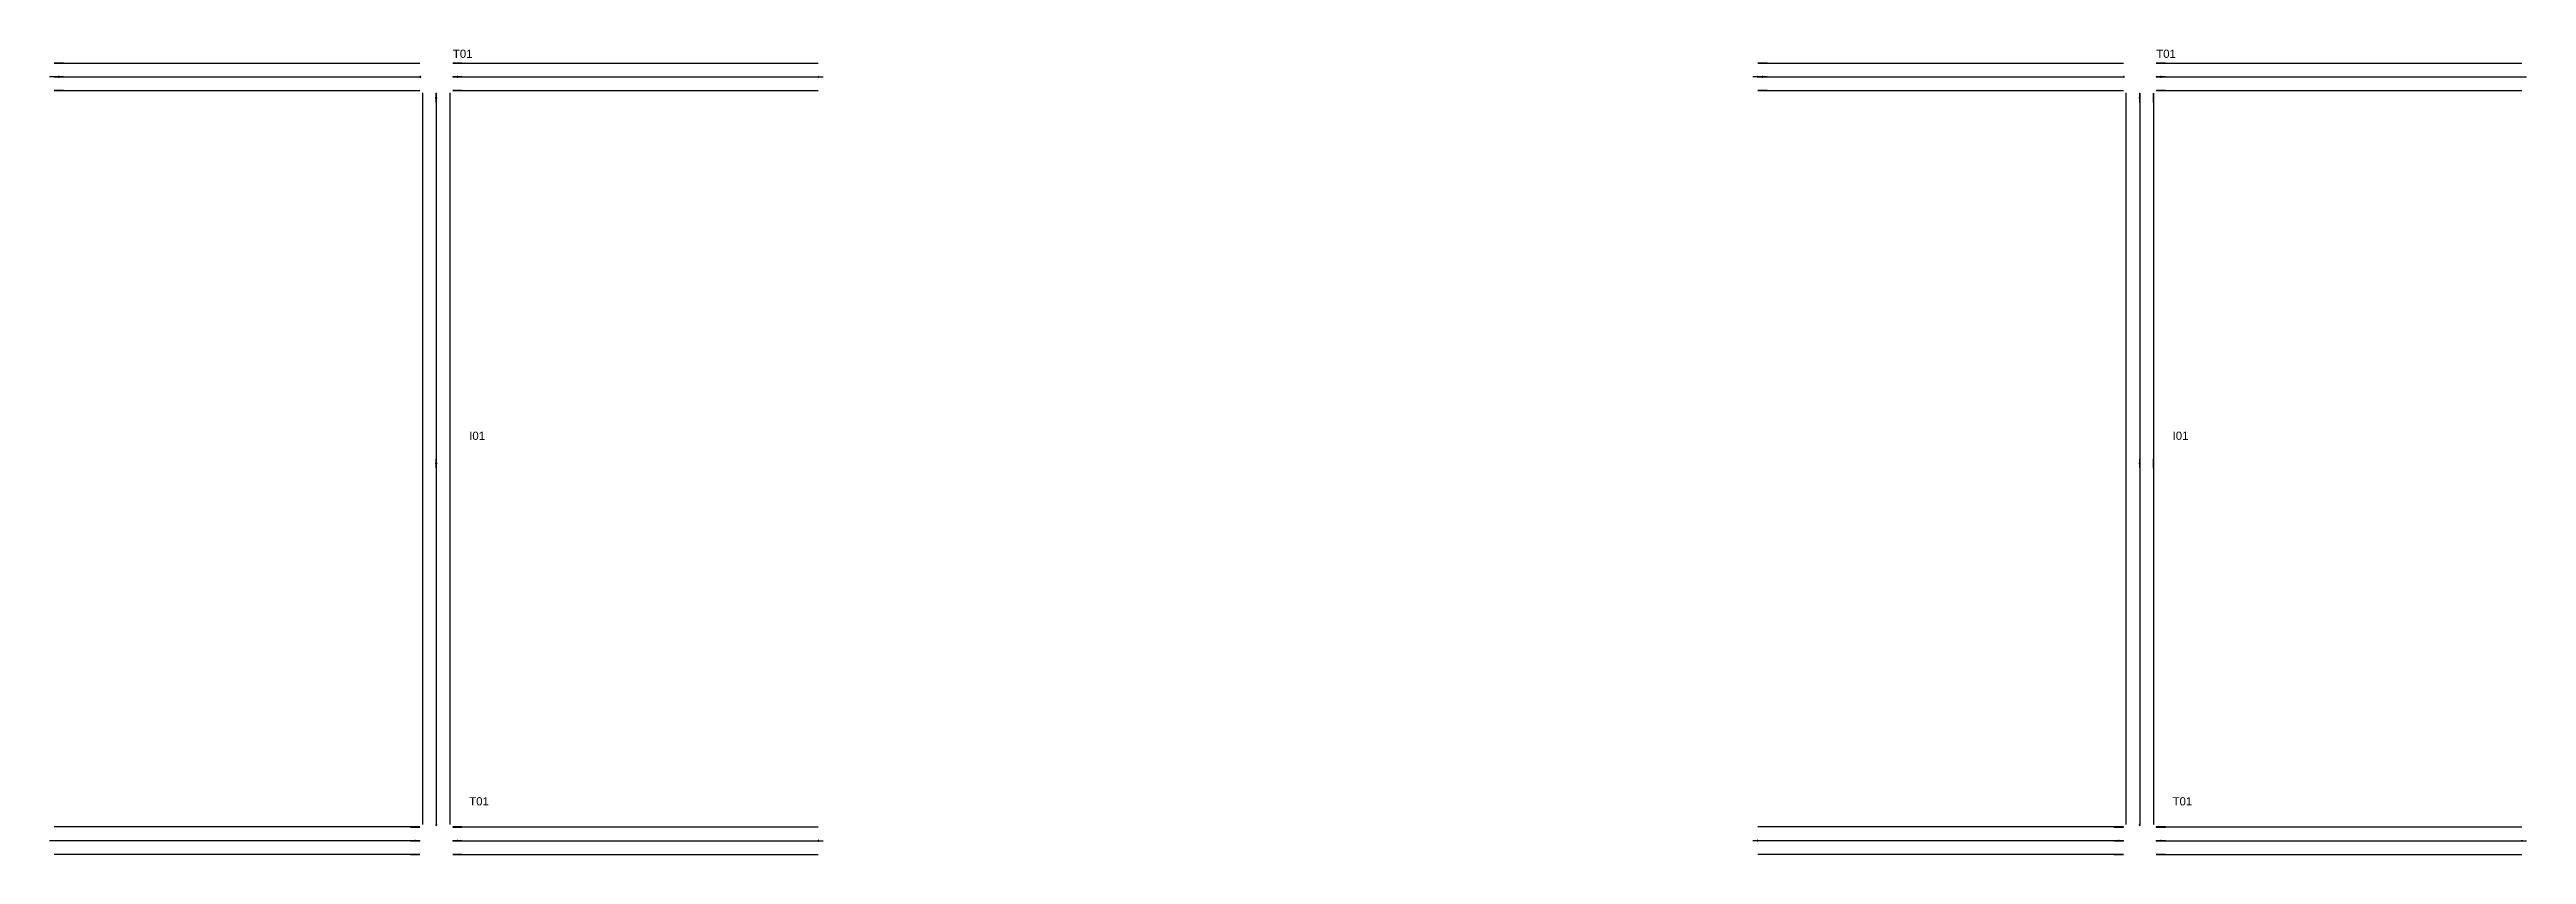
# Model space of a CAD drawing. Header units: millimetres. Extents: x 2218 to 2462, y 1926 to 2006.
import ezdxf

# ---------------------------------------------------------------- set-up
doc = ezdxf.new("R2010")
doc.units = ezdxf.units.MM
for name, color, linetype in [('DD2D', 7, 'Continuous'), ('DD2D_Geometry', 7, 'Continuous'), ('Id Unión', 7, 'Continuous')]:
    doc.layers.add(name, color=color, linetype=linetype)
doc.styles.get("Standard").update_dxf_attribs({"font": 'arial.ttf'})

# ---------------------------------------------------------------- blocks, each defined once
blk = doc.blocks.new('DD101036422D')
at = {"color": 1, "linetype": 'Continuous', "lineweight": 0}
for p, q in [((0, -0.03), (0, 0.03)), ((0, 0.03), (0.02, 0.03)), ((0, 0.03), (0.02, 0.03)), ((0.07, 0.03), (0.02, 0.03)), ((0.07, 0.03), (0.07, 0.03)), ((0.08, 0.03), (0.08, 0.03)), ((0.84, 0.03), (0.08, 0.03)), ((0.84, 0.03), (0.84, 0.03)), ((0.84, 0.03), (0.89, 0.03)), ((0.84, 0.03), (0.84, 0.03)), ((0.91, 0.03), (0.89, 0.03)), ((0.91, 0.03), (0.89, 0.03)), ((0.92, -0.03), (0.92, 0.03)), ((0.03, -0.03), (0, -0.03)), ((0.03, -0.03), (0.07, -0.03)), ((0.07, -0.03), (0.07, -0.03)), ((0.84, -0.03), (0.08, -0.03)), ((0.08, -0.03), (0.08, -0.03)), ((0.84, -0.03), (0.84, -0.03)), ((0.89, -0.03), (0.84, -0.03)), ((0.84, -0.03), (0.84, -0.03)), ((0.89, -0.03), (0.91, -0.03))]:
    blk.add_line(p, q, dxfattribs=at)
at = {"color": 1}
for p, q in [((0.45, 0.04), (0.46, 0.03)), ((0.45, 0.03), (0.46, 0.04)), ((0.45, -0.04), (0.46, -0.03)), ((0.45, -0.03), (0.46, -0.04))]:
    blk.add_line(p, q, dxfattribs=at)
for centre in [(0.41, -0.03), (0.51, -0.03)]:
    blk.add_circle(centre, 0.005, dxfattribs=at)
at = {"color": 1, "linetype": 'Continuous', "lineweight": 0}
for centre, radius, start, end in [((0, 0.03), 0.00203, 90, 180), ((0.07, 0.03), 0.00151, 10.021, 90), ((0.07, 0.03), 0.00151, 0, 10.021), ((0.84, 0.03), 0.00151, 169.979, 180), ((0.84, 0.03), 0.00151, 90, 169.979), ((0.84, 0.03), 0.00151, 169.979, 180), ((0.91, 0.03), 0.00203, 0, 90), ((0, -0.03), 0.00203, 180, 270), ((0.07, -0.03), 0.00151, 270, 349.979), ((0.07, -0.03), 0.00151, 349.979, 0), ((0.84, -0.03), 0.00151, 180, 190.021), ((0.84, -0.03), 0.00151, 190.021, 270), ((0.84, -0.03), 0.00151, 180, 190.021), ((0.91, -0.03), 0.00203, 270, 0)]:
    blk.add_arc(centre, radius, start, end, dxfattribs=at)
at = {"color": 1}
for p in [(0.46, 0.03), (0.46, -0.03)]:
    blk.add_point(p, dxfattribs=at)
at = {"insert": (0.02, 0.02), "char_height": 0.03, "attachment_point": 1}
blk.add_mtext_dynamic_manual_height_columns('36"X42"', width=75.494, gutter_width=12.5, heights=[0], dxfattribs=at)
blk = doc.blocks.new('SPACE_DD10103642')
blk.add_blockref('DD101036422D', (0, 0))
blk = doc.blocks.new('DD3021422D')
for p, q in [((0, 0.041), (0, -0.041)), ((0.012, 0.041), (0, 0.041)), ((0.012, -0.041), (0.012, 0.041)), ((0, -0.041), (0.012, -0.041))]:
    blk.add_line(p, q)
blk = doc.blocks.new('SPACE_DD302142')
blk.add_blockref('DD3021422D', (0, 0))

msp = doc.modelspace()

# ---------------------------------------------------------------- linework, layer by layer
at = {"layer": 'DD2D'}
for p, q in [((2218.13, 2004.26), (2254.16, 2004.26)), ((2257.39, 2004.26), (2293.41, 2004.26)), ((2385.97, 2004.26), (2422, 2004.26)), ((2425.23, 2004.26), (2461.25, 2004.26)), ((2218.13, 2002.91), (2217.66, 2002.91)), ((2218.13, 2002.91), (2254.16, 2002.91)), ((2218.13, 2002.91), (2254.16, 2002.91)), ((2218.13, 2001.56), (2254.16, 2001.56)), ((2254.16, 2002.91), (2254.16, 2002.91)), ((2254.42, 2001.3), (2254.42, 1965.28)), ((2255.77, 2001.3), (2255.77, 1965.28)), ((2257.12, 2001.3), (2257.12, 1965.28)), ((2257.39, 2002.91), (2293.41, 2002.91)), ((2257.39, 2002.91), (2293.41, 2002.91)), ((2257.39, 2001.56), (2293.41, 2001.56)), ((2293.41, 2002.91), (2293.88, 2002.91)), ((2385.97, 2002.91), (2385.5, 2002.91)), ((2385.97, 2002.91), (2422, 2002.91)), ((2385.97, 2002.91), (2422, 2002.91)), ((2385.97, 2001.56), (2422, 2001.56)), ((2422, 2002.91), (2422, 2002.91)), ((2422.26, 2001.3), (2422.26, 1965.28)), ((2423.61, 2001.3), (2423.61, 1965.28)), ((2424.96, 2001.3), (2424.96, 1965.28)), ((2425.23, 2002.91), (2461.25, 2002.91)), ((2425.23, 2002.91), (2461.25, 2002.91)), ((2425.23, 2001.56), (2461.25, 2001.56)), ((2461.25, 2002.91), (2461.72, 2002.91)), ((2254.42, 1965.28), (2254.42, 1929.25)), ((2255.77, 1965.28), (2255.77, 1965.27)), ((2255.77, 1965.28), (2255.77, 1929.25)), ((2257.12, 1965.28), (2257.12, 1929.25)), ((2422.26, 1965.28), (2422.26, 1929.25)), ((2423.61, 1965.28), (2423.61, 1965.27)), ((2423.61, 1965.28), (2423.61, 1929.25)), ((2424.96, 1965.28), (2424.96, 1929.25)), ((2254.16, 1928.99), (2218.13, 1928.99)), ((2255.77, 1929.25), (2255.77, 1929.25)), ((2257.39, 1928.99), (2293.41, 1928.99)), ((2422, 1928.99), (2385.97, 1928.99)), ((2423.61, 1929.25), (2423.61, 1929.25)), ((2425.23, 1928.99), (2461.25, 1928.99)), ((2218.13, 1927.64), (2217.66, 1927.64)), ((2254.16, 1927.64), (2218.13, 1927.64)), ((2254.16, 1927.64), (2218.13, 1927.64)), ((2254.16, 1926.29), (2218.13, 1926.29)), ((2257.39, 1927.64), (2293.41, 1927.64)), ((2257.39, 1927.64), (2293.41, 1927.64)), ((2257.39, 1926.29), (2293.41, 1926.29)), ((2293.41, 1927.64), (2293.88, 1927.64)), ((2385.97, 1927.64), (2385.5, 1927.64)), ((2422, 1927.64), (2385.97, 1927.64)), ((2422, 1927.64), (2385.97, 1927.64)), ((2422, 1926.29), (2385.97, 1926.29)), ((2425.23, 1927.64), (2461.25, 1927.64)), ((2425.23, 1927.64), (2461.25, 1927.64)), ((2425.23, 1926.29), (2461.25, 1926.29)), ((2461.25, 1927.64), (2461.72, 1927.64))]:
    msp.add_line(p, q, dxfattribs=at)
at = {"layer": 'DD2D_Geometry'}
for points in [[(2218.13, 2004.26), (2219.05, 2004.26), (2219.05, 2004.27), (2218.13, 2004.27)], [(2257.39, 2004.26), (2258.3, 2004.26), (2258.3, 2004.27), (2257.39, 2004.27)], [(2385.97, 2004.26), (2386.89, 2004.26), (2386.89, 2004.27), (2385.97, 2004.27)], [(2425.23, 2004.26), (2426.14, 2004.26), (2426.14, 2004.27), (2425.23, 2004.27)], [(2218.13, 2002.91), (2219.05, 2002.91), (2219.05, 2002.92), (2218.13, 2002.92)], [(2218.13, 2001.56), (2219.05, 2001.56), (2219.05, 2001.57), (2218.13, 2001.57)], [(2254.16, 2002.87), (2254.24, 2002.87), (2254.24, 2002.95), (2254.16, 2002.95)], [(2254.42, 2001.3), (2254.42, 2000.38), (2254.43, 2000.38), (2254.43, 2001.3)], [(2257.12, 2001.3), (2257.12, 2000.38), (2257.13, 2000.38), (2257.13, 2001.3)], [(2257.39, 2002.91), (2258.3, 2002.91), (2258.3, 2002.92), (2257.39, 2002.92)], [(2257.39, 2001.56), (2258.3, 2001.56), (2258.3, 2001.57), (2257.39, 2001.57)], [(2385.97, 2002.91), (2386.89, 2002.91), (2386.89, 2002.92), (2385.97, 2002.92)], [(2385.97, 2001.56), (2386.89, 2001.56), (2386.89, 2001.57), (2385.97, 2001.57)], [(2422, 2002.87), (2422.08, 2002.87), (2422.08, 2002.95), (2422, 2002.95)], [(2422.25, 2001.3), (2422.25, 2000.38), (2422.27, 2000.38), (2422.27, 2001.3)], [(2424.96, 2001.3), (2424.96, 2000.38), (2424.97, 2000.38), (2424.97, 2001.3)], [(2425.23, 2002.91), (2426.14, 2002.91), (2426.14, 2002.92), (2425.23, 2002.92)], [(2425.23, 2001.56), (2426.14, 2001.56), (2426.14, 2001.57), (2425.23, 2001.57)], [(2254.42, 1965.28), (2254.42, 1964.36), (2254.43, 1964.36), (2254.43, 1965.28)], [(2255.77, 1965.28), (2255.77, 1965.28), (2255.77, 1965.28), (2255.77, 1965.28)], [(2257.12, 1965.28), (2257.12, 1964.36), (2257.13, 1964.36), (2257.13, 1965.28)], [(2422.25, 1965.28), (2422.25, 1964.36), (2422.27, 1964.36), (2422.27, 1965.28)], [(2423.61, 1965.28), (2423.61, 1965.28), (2423.61, 1965.28), (2423.61, 1965.28)], [(2424.96, 1965.28), (2424.96, 1964.36), (2424.97, 1964.36), (2424.97, 1965.28)], [(2254.16, 1928.99), (2253.24, 1928.99), (2253.24, 1928.98), (2254.16, 1928.98)], [(2255.73, 1929.25), (2255.73, 1929.17), (2255.81, 1929.17), (2255.81, 1929.25)], [(2257.39, 1928.98), (2258.3, 1928.98), (2258.3, 1928.99), (2257.39, 1928.99)], [(2422, 1928.99), (2421.08, 1928.99), (2421.08, 1928.98), (2422, 1928.98)], [(2423.57, 1929.25), (2423.57, 1929.17), (2423.65, 1929.17), (2423.65, 1929.25)], [(2425.23, 1928.98), (2426.14, 1928.98), (2426.14, 1928.99), (2425.23, 1928.99)], [(2254.16, 1927.64), (2253.24, 1927.64), (2253.24, 1927.63), (2254.16, 1927.63)], [(2254.16, 1926.29), (2253.24, 1926.29), (2253.24, 1926.28), (2254.16, 1926.28)], [(2257.39, 1927.63), (2258.3, 1927.63), (2258.3, 1927.64), (2257.39, 1927.64)], [(2257.39, 1926.28), (2258.3, 1926.28), (2258.3, 1926.29), (2257.39, 1926.29)], [(2422, 1927.64), (2421.08, 1927.64), (2421.08, 1927.63), (2422, 1927.63)], [(2422, 1926.29), (2421.08, 1926.29), (2421.08, 1926.28), (2422, 1926.28)], [(2425.23, 1927.63), (2426.14, 1927.63), (2426.14, 1927.64), (2425.23, 1927.64)], [(2425.23, 1926.28), (2426.14, 1926.28), (2426.14, 1926.29), (2425.23, 1926.29)]]:
    msp.add_lwpolyline(points, close=True, dxfattribs=at)

# ---------------------------------------------------------------- block references
for name, p, rotation in [('SPACE_DD302142', (2218.13, 2002.91), 180), ('SPACE_DD10103642', (2255.77, 2001.3), 270), ('SPACE_DD302142', (2385.97, 2002.91), 180), ('SPACE_DD10103642', (2423.61, 2001.3), 270), ('SPACE_DD10103642', (2255.77, 1965.28), 270), ('SPACE_DD10103642', (2423.61, 1965.28), 270), ('SPACE_DD302142', (2218.13, 1927.64), 180), ('SPACE_DD10103642', (2254.16, 1927.64), 180), ('SPACE_DD302142', (2385.97, 1927.64), 180), ('SPACE_DD10103642', (2422, 1927.64), 180)]:
    msp.add_blockref(name, p, dxfattribs=dict(at, rotation=rotation))
for name, p in [('SPACE_DD10103642', (2218.13, 2002.91)), ('SPACE_DD10103642', (2257.39, 2002.91)), ('SPACE_DD302142', (2293.41, 2002.91)), ('SPACE_DD10103642', (2385.97, 2002.91)), ('SPACE_DD10103642', (2425.23, 2002.91)), ('SPACE_DD302142', (2461.25, 2002.91)), ('SPACE_DD10103642', (2257.39, 1927.64)), ('SPACE_DD302142', (2293.41, 1927.64)), ('SPACE_DD10103642', (2425.23, 1927.64)), ('SPACE_DD302142', (2461.25, 1927.64))]:
    msp.add_blockref(name, p, dxfattribs=at)

# ---------------------------------------------------------------- texts
for p in [(2254.19, 2002.9), (2422.03, 2002.9), (2255.76, 1929.2), (2423.6, 1929.2)]:
    msp.add_text('T', height=0.0205, dxfattribs=at).set_placement(p)
at = {"layer": 'Id Unión'}
for s, p in [('T01', (2257.4, 2004.78)), ('T01', (2425.24, 2004.78)), ('I01', (2259.01, 1967.14)), ('I01', (2426.85, 1967.14)), ('T01', (2259.01, 1931.12)), ('T01', (2426.85, 1931.12))]:
    msp.add_text(s, height=0.807, dxfattribs=at).set_placement(p)

doc.saveas('drawing.dxf')
